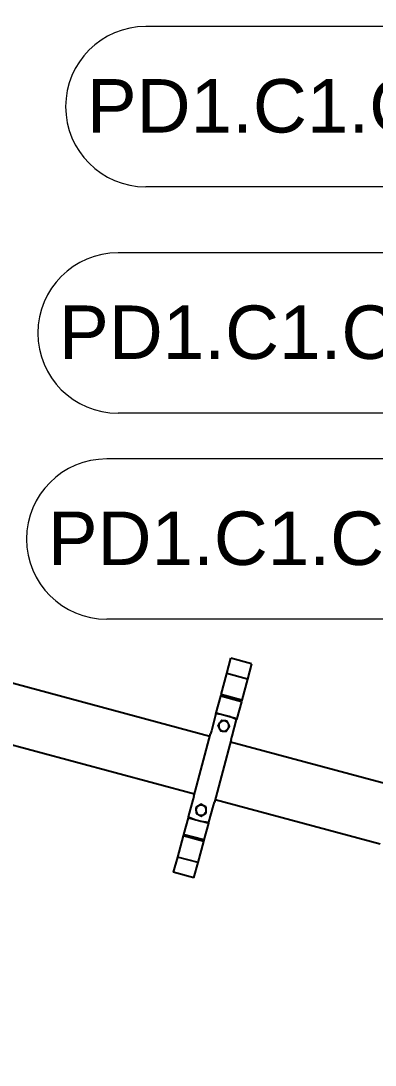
# Model space of a CAD drawing. Header units: millimetres. Extents: x 0 to 157650, y 0 to 89100.
# Drawn here: x 77633 to 80116, y 52001 to 59330 of the extents above; entities that cross this region are included whole.
import ezdxf

# ---------------------------------------------------------------- set-up
doc = ezdxf.new("R2010")
doc.units = ezdxf.units.MM
doc.header["$LTSCALE"] = 150
for name, color, linetype, lineweight in [('Hatch', 7, 'Continuous', 18), ('Symbol', 7, 'Continuous', 18), ('Visible', 7, 'Continuous', 25)]:
    doc.layers.add(name, color=color, linetype=linetype, lineweight=lineweight)
doc.styles.add('Note Text', font='arial.ttf')
pattern_1 = [(45, (0, 0), (-336.7596045400933, 336.7596045400933), [])]

# ---------------------------------------------------------------- blocks, each defined once
blk = doc.blocks.new('Balloon13')
at = {"layer": 'Symbol'}
for p, q in [((556.4221910584165, 399.7648569895206), (553.9604332350334, 399.1017216948696)), ((554.1826422464425, 398.6538119324748), (556.4221910584165, 399.7648569895206)), ((554.4048512578516, 398.20590217008), (556.4221910584165, 399.7648569895206)), ((553.9604332350334, 399.1017216948696), (554.4048512578516, 398.20590217008)), ((554.1826422464425, 398.6538119324748), (543.149920652578, 393.1804546530586)), ((539.8024011338418, 395.269742908456), (523.3910510660583, 395.269742908456)), ((539.8024011338418, 387.769742908456), (523.3910510660583, 387.769742908456))]:
    blk.add_line(p, q, dxfattribs=at)
at = {"layer": 'Symbol', "flags": 128}
blk.add_lwpolyline([(554.4048690795898, 398.2059097290039), (556.4221954345703, 399.7648620605469), (553.9604187011719, 399.1017150878906), (554.4048690795898, 398.2059097290039)], dxfattribs=at)
at = {"layer": 'Symbol'}
for centre, start, end in [((523.3910510660583, 391.519742908456), 90, 270), ((539.8024011338418, 391.519742908456), 270, 90)]:
    blk.add_arc(centre, 3.75, start, end, dxfattribs=at)
blk.add_solid([(554.4048690795898, 398.2059097290039), (556.4221954345703, 399.7648620605469), (553.9604187011719, 399.1017150878906), (554.4048690795898, 398.2059097290039)], dxfattribs=at)
at = {"layer": 'Symbol', "insert": (531.59672609995, 391.5407032729467), "char_height": 2.5, "attachment_point": 5, "style": 'Note Text'}
blk.add_mtext('PD1.C1.CV04', dxfattribs=at)
blk = doc.blocks.new('Balloon15')
at = {"layer": 'Symbol'}
for p, q in [((538.5029317317338, 384.6771269438959), (522.0915816639503, 384.6771269438959)), ((553.3281992624801, 376.8522104651105), (542.105143745033, 379.9370123936775)), ((553.460716065242, 377.3343300529576), (553.1956824597183, 376.3700908772636)), ((555.7387972017152, 376.1896264513015), (553.460716065242, 377.3343300529576)), ((538.5029317317338, 377.1771269438959), (522.0915816639503, 377.1771269438959)), ((553.3281992624801, 376.8522104651105), (555.7387972017152, 376.1896264513015)), ((553.1956824597183, 376.3700908772636), (555.7387972017152, 376.1896264513015))]:
    blk.add_line(p, q, dxfattribs=at)
at = {"layer": 'Symbol', "flags": 128}
blk.add_lwpolyline([(553.195686340332, 376.3700866699219), (555.7387924194336, 376.1896133422852), (553.4607315063477, 377.3343276977539), (553.195686340332, 376.3700866699219)], dxfattribs=at)
at = {"layer": 'Symbol'}
for centre, start, end in [((522.0915816639503, 380.9271269438959), 90, 270), ((538.5029317317338, 380.9271269438959), 270, 90)]:
    blk.add_arc(centre, 3.75, start, end, dxfattribs=at)
blk.add_solid([(553.195686340332, 376.3700866699219), (555.7387924194336, 376.1896133422852), (553.4607315063477, 377.3343276977539), (553.195686340332, 376.3700866699219)], dxfattribs=at)
at = {"layer": 'Symbol', "insert": (530.297256697842, 380.9480873083867), "char_height": 2.5, "attachment_point": 5, "style": 'Note Text'}
blk.add_mtext('PD1.C1.CV01', dxfattribs=at)
blk = doc.blocks.new('Balloon16')
at = {"layer": 'Symbol'}
for p, q in [((537.9770224592221, 375.035457046428), (521.5656723914385, 375.035457046428)), ((563.0610244024995, 374.9890479181329), (560.5148045421071, 375.1185254163473)), ((560.5148045421071, 375.1185254163473), (560.6608685705164, 374.1292502778722)), ((560.5878365563118, 374.6238878471098), (563.0610244024995, 374.9890479181329)), ((560.6608685705164, 374.1292502778722), (563.0610244024995, 374.9890479181329)), ((560.5878365563118, 374.6238878471098), (541.6791996414796, 371.8320743544895)), ((537.9770224592221, 367.535457046428), (521.5656723914385, 367.535457046428))]:
    blk.add_line(p, q, dxfattribs=at)
at = {"layer": 'Symbol', "flags": 128}
blk.add_lwpolyline([(560.6608581542969, 374.1292572021484), (563.0610275268555, 374.9890518188477), (560.5147933959961, 375.118522644043), (560.6608581542969, 374.1292572021484)], dxfattribs=at)
at = {"layer": 'Symbol'}
for centre, start, end in [((521.5656723914385, 371.285457046428), 90, 270), ((537.9770224592221, 371.285457046428), 270, 90)]:
    blk.add_arc(centre, 3.75, start, end, dxfattribs=at)
blk.add_solid([(560.6608581542969, 374.1292572021484), (563.0610275268555, 374.9890518188477), (560.5147933959961, 375.118522644043), (560.6608581542969, 374.1292572021484)], dxfattribs=at)
at = {"layer": 'Symbol', "insert": (529.7713474253303, 371.3064174109187), "char_height": 2.5, "attachment_point": 5, "style": 'Note Text'}
blk.add_mtext('PD1.C1.CV02', dxfattribs=at)

msp = doc.modelspace()

# ---------------------------------------------------------------- hatches: boundary and pattern name
at = {"layer": 'Hatch'}
h = msp.add_hatch(dxfattribs=at)
h.set_pattern_fill('ANSI31', color=256, scale=3810, style=0)
h.set_pattern_definition(pattern_1)
edge = h.paths.add_edge_path()
edge.add_line((82257.90893631011, 58771.06586063599), (82287.72046031109, 58767.70832631161))
edge.add_ellipse((46662.94927914884, 62779.96184395414), major_axis=(4012.253517642546, 35624.77118116224), ratio=1, start_angle=270, end_angle=282.1891456821518)
edge.add_ellipse((46662.94927855708, 62779.96184389155), major_axis=(-3600.000000062671, 35668.78887826465), ratio=1, start_angle=270, end_angle=270.4821088476081)
edge.add_ellipse((46662.9492791489, 62779.96184395414), major_axis=(-3900.000000000063, 35637.2347412085), ratio=1, start_angle=269.9999999999985, end_angle=300.2061361087498)
edge.add_ellipse((46662.94927914687, 62779.96184395256), major_axis=(-21300.00000012421, 28836.30524174159), ratio=1, start_angle=270, end_angle=273.4118728580993)
edge.add_line((74180.51090308634, 85758.34956530671), (74141.41535218859, 85758.34956530671))
edge.add_ellipse((46662.94927914895, 62779.96184395414), major_axis=(22978.38772135256, -27478.46607303963), ratio=1, start_angle=43.67065400195969, end_angle=90, ccw=False)
h = msp.add_hatch(dxfattribs=at)
h.set_pattern_fill('ANSI31', color=256, scale=3810, style=0)
h.set_pattern_definition(pattern_1)
edge = h.paths.add_edge_path()
edge.add_line((75989.09197072382, 42159.58709388264), (75952.4106119664, 42159.58709388264))
edge.add_ellipse((46662.94927914895, 62779.96184395408), major_axis=(-4008.925785350936, -35594.95630068315), ratio=1, start_angle=61.27960638677425, end_angle=90)
edge.add_line((82257.90557983212, 58771.03605860315), (82287.71710102195, 58767.67849931894))
edge.add_ellipse((46662.949279149, 62779.96184395408), major_axis=(30463.29758906604, -18899.99999999983), ratio=1, start_angle=2.8421709430404007e-13, end_angle=25.39031012699229, ccw=False)
edge.add_ellipse((46662.94927923882, 62779.96184389765), major_axis=(19199.99999987909, 30275.11354226485), ratio=1, start_angle=270.0000000000001, end_angle=270.56598760996, ccw=False)
edge.add_ellipse((46662.94927914807, 62779.96184395474), major_axis=(20620.37475007207, 29326.14269157576), ratio=1, start_angle=269.99999999999994, end_angle=272.73034773299247, ccw=False)

# ---------------------------------------------------------------- linework, layer by layer
at = {"layer": 'Visible', "color": 9, "true_color": 0xc0c0c0}
for p, q in [((78957.7040420011, 54307.38873953393), (73859.06213020682, 55679.28450486306)), ((78848.80951747006, 53902.68292968295), (73859.06213020682, 55245.27835589118)), ((79076.49325943438, 54748.86811280817), (79105.2803041815, 54855.85498205425)), ((79250.12848236725, 54816.88056382561), (79105.28030418149, 54855.85498205428)), ((79250.12848236725, 54816.88056382561), (79221.34143762013, 54709.89369457948)), ((79036.76319453157, 54601.21157855034), (79076.49325943436, 54748.86811280828)), ((79221.34143762015, 54709.89369457951), (79076.4932594344, 54748.86811280824)), ((79221.34143762015, 54709.89369457951), (79181.61137271735, 54562.23716032157)), ((79002.25180203638, 54472.95020720019), (79033.75148276104, 54590.01857085422)), ((79033.751482761, 54590.01857085423), (79036.76319453157, 54601.21157855028)), ((79178.59966094677, 54551.04415262552), (79033.75148276101, 54590.01857085423)), ((79181.61137271737, 54562.23716032157), (79036.76319453161, 54601.21157855028)), ((79178.59966094677, 54551.04415262552), (79147.0999802221, 54433.97578897149)), ((79181.61137271737, 54562.23716032157), (79178.5996609468, 54551.04415262552)), ((79000.2600036321, 54465.5477010621), (78968.51640265809, 54347.5728093483)), ((79000.2600036321, 54465.5477010621), (79002.25180203635, 54472.95020720021)), ((79002.25180203638, 54472.95020720019), (79147.09998022213, 54433.97578897147)), ((79113.36458084383, 54308.59839111955), (79145.10818181785, 54426.57328283335)), ((79147.09998022209, 54433.97578897149), (79145.10818181785, 54426.57328283337)), ((78844.0784262756, 53885.09985926183), (78962.43513319535, 54324.97180995495)), ((78968.51640265815, 54347.5728093483), (78962.43513319535, 54324.97180995495)), ((79107.2833113811, 54285.99739172625), (78988.92660446136, 53846.12544103312)), ((80261.3376456729, 53956.61897547558), (79102.55222018684, 54268.41432130521)), ((79107.2833113811, 54285.99739172625), (79113.36458084392, 54308.5983911196)), ((78844.0784262756, 53885.09985926183), (78837.9971568128, 53862.49885986848)), ((78837.99715681275, 53862.4988598685), (78806.25355583875, 53744.5239681547)), ((78951.10173402452, 53705.54954992599), (78982.84533499852, 53823.5244416398)), ((78982.84533499856, 53823.52444163977), (78988.92660446136, 53846.12544103312)), ((80152.44312114194, 53551.91316562456), (78993.6576956558, 53863.70851145426)), ((78804.26175743453, 53737.12146201648), (78772.76207670981, 53620.05309836245)), ((78806.2535558388, 53744.52396815468), (78804.26175743455, 53737.12146201652)), ((78804.26175743453, 53737.12146201648), (78949.10993562029, 53698.14704378782)), ((78917.61025489558, 53581.07868013381), (78949.10993562025, 53698.1470437879)), ((78949.10993562032, 53698.14704378783), (78951.10173402456, 53705.54954992594)), ((78769.75036493933, 53608.86009066645), (78730.02030003654, 53461.20355640839)), ((78772.76207670981, 53620.05309836247), (78769.7503649393, 53608.86009066644)), ((78914.59854312503, 53569.8856724377), (78769.75036493929, 53608.86009066642)), ((78917.61025489558, 53581.07868013381), (78772.76207670977, 53620.05309836254)), ((78914.59854312503, 53569.8856724377), (78917.61025489558, 53581.07868013375)), ((78874.86847822228, 53422.22913817967), (78914.59854312506, 53569.88567243767)), ((78730.02030003651, 53461.20355640839), (78701.23325528933, 53354.21668716231)), ((78874.86847822228, 53422.22913817967), (78730.02030003653, 53461.20355640833)), ((78846.08143347506, 53315.24226893355), (78874.86847822224, 53422.22913817967)), ((78846.08143347506, 53315.24226893355), (78701.2332552893, 53354.21668716227))]:
    msp.add_line(p, q, dxfattribs=at)
for centre, radius, start, end in [((46662.94927914889, 62779.96184395414), 35819.99999999996, 353.574119206696, 39.90346520473611), ((46662.94927914889, 62779.96184395414), 35849.99999999996, 353.5741192066959, 39.86338270331465), ((46662.94927914889, 62779.96184395414), 35819.99999999996, 324.8536776223305, 353.5740712355561), ((46662.94927914889, 62779.96184395414), 35849.99999999997, 324.8874257656135, 353.5740712355561), ((78975.68086882835, 54085.54862549403), 380.7931607845472, 63.58096970609018, 86.29914460680833), ((79055.18868201492, 54381.038908993), 35.99999999999996, 145.5886278100264, 205.5886278100292), ((79055.18868201492, 54381.038908993), 35.99999999999996, 85.58862781002756, 145.5886278100264), ((79055.18868201492, 54381.038908993), 35.99999999999996, 25.58862781003655, 85.58862781002887), ((79055.18868201492, 54381.038908993), 35.99999999999996, 325.5886278100264, 25.58862781002918), ((79055.18868201492, 54381.038908993), 35.99999999999996, 205.5886278100365, 265.5886278100289), ((79055.18868201492, 54381.038908993), 35.99999999999995, 265.5886278100276, 325.5886278100264), ((78896.17305564179, 53790.05834199509), 35.99999999999996, 121.3211807082917, 181.3211807082803), ((78896.17305564179, 53790.05834199509), 35.99999999999996, 61.32118070827094, 121.3211807082772), ((78896.17305564179, 53790.05834199509), 35.99999999999996, 1.32118070826349, 61.32118070827094), ((78975.68086882835, 54085.54862549403), 380.7931607845473, 243.5809697060901, 266.2991446068083), ((78896.17305564179, 53790.05834199509), 35.99999999999996, 181.3211807082635, 241.3211807082709), ((78896.17305564179, 53790.05834199509), 35.99999999999996, 241.3211807082709, 301.3211807082773), ((78896.17305564179, 53790.05834199509), 35.99999999999996, 301.3211807082918, 1.321180708280361)]:
    msp.add_arc(centre, radius, start, end, dxfattribs=at)
for points, weights in [([(79025.48863355331, 54401.38361644671), (79020.03728562083, 54393.42551244624), (79013.74261122831, 54384.23628547245)], [1, 1.048188158588592, 1.019815418649319]), ([(79013.74261122831, 54384.23628547245), (79018.5533780325, 54374.1903240531), (79022.71962429663, 54365.49026625846)], [1.019815418649315, 1.048188158588583, 1]), ([(79037.23465587829, 54418.53094742097), (79030.93998148578, 54409.34172044719), (79025.48863355331, 54401.38361644671)], [1.019815418649313, 1.048188158588575, 1]), ([(79057.95769127159, 54416.93225918125), (79048.34009707498, 54417.67421297541), (79037.23465587829, 54418.53094742097)], [1, 1.048188158588583, 1.019815418649316]), ([(79078.6807266649, 54415.33357094152), (79067.5752854682, 54416.19030538709), (79057.95769127159, 54416.93225918125)], [1.019815418649319, 1.048188158588589, 1]), ([(79087.65773973321, 54396.58755172753), (79083.49149346909, 54405.28760952217), (79078.6807266649, 54415.33357094152)], [1, 1.048188158588594, 1.019815418649321]), ([(79096.63475280153, 54377.84153251354), (79091.82398599734, 54387.8874939329), (79087.65773973321, 54396.58755172753)], [1.019815418649322, 1.048188158588595, 1]), ([(79022.71962429663, 54365.49026625846), (79026.88587056076, 54356.79020846383), (79031.69663736495, 54346.74424704447)], [1, 1.04818815858857, 1.019815418649311]), ([(79031.69663736495, 54346.74424704447), (79042.80207856164, 54345.88751259891), (79052.41967275826, 54345.14555880475)], [1.01981541864932, 1.048188158588594, 1]), ([(79052.41967275826, 54345.14555880475), (79062.03726695487, 54344.40360501059), (79073.14270815156, 54343.54687056502)], [1, 1.048188158588593, 1.019815418649321]), ([(79073.14270815156, 54343.54687056502), (79079.43738254407, 54352.73609753881), (79084.88873047654, 54360.69420153929)], [1.019815418649313, 1.048188158588573, 1]), ([(79084.88873047654, 54360.69420153929), (79090.34007840903, 54368.65230553976), (79096.63475280153, 54377.84153251354)], [1, 1.048188158588568, 1.019815418649311]), ([(78877.4589975564, 53820.81194389757), (78869.21859476226, 53815.79752714647), (78859.70339721945, 53810.00737742434)], [1, 1.048188158588594, 1.019815418649321]), ([(78859.70339721945, 53810.00737742434), (78859.96021519913, 53798.87189976917), (78860.18262609367, 53789.22829323648)], [1.019815418649319, 1.048188158588589, 1]), ([(78895.21459789335, 53831.61651037079), (78885.69940035055, 53825.82636064867), (78877.4589975564, 53820.81194389757)], [1.019815418649322, 1.048188158588595, 1]), ([(78913.44942710453, 53821.64199265617), (78904.98661341585, 53826.27118243775), (78895.21459789335, 53831.61651037079)], [1, 1.048188158588568, 1.019815418649311]), ([(78931.6842563157, 53811.66747494154), (78921.9122407932, 53817.01280287458), (78913.44942710453, 53821.64199265617)], [1.019815418649313, 1.048188158588573, 1]), ([(78932.16348518991, 53790.88839075367), (78931.94107429536, 53800.53199728637), (78931.6842563157, 53811.66747494154)], [1, 1.048188158588593, 1.019815418649321]), ([(78860.18262609367, 53789.22829323648), (78860.40503698822, 53779.58468670378), (78860.66185496788, 53768.44920904863)], [1, 1.048188158588583, 1.019815418649316]), ([(78860.66185496788, 53768.44920904863), (78870.43387049036, 53763.10388111558), (78878.89668417905, 53758.474691334)], [1.019815418649313, 1.048188158588575, 1]), ([(78878.89668417905, 53758.474691334), (78887.35949786774, 53753.84550155241), (78897.13151339022, 53748.50017361937)], [1, 1.048188158588592, 1.019815418649319]), ([(78897.13151339022, 53748.50017361937), (78906.64671093304, 53754.29032334149), (78914.88711372718, 53759.30474009259)], [1.019815418649315, 1.048188158588583, 1]), ([(78914.88711372718, 53759.30474009259), (78923.12751652132, 53764.3191568437), (78932.64271406413, 53770.10930656582)], [1, 1.04818815858857, 1.019815418649311]), ([(78932.64271406413, 53770.10930656582), (78932.38589608447, 53781.24478422099), (78932.16348518991, 53790.88839075367)], [1.01981541864932, 1.048188158588594, 1])]:
    msp.add_rational_spline(points, weights, degree=2, dxfattribs=at)

# ---------------------------------------------------------------- block references
at = {"layer": 'Symbol', "xscale": 150, "yscale": 150, "zscale": 150}
for name in ['Balloon13', 'Balloon15', 'Balloon16']:
    msp.add_blockref(name, (0, 0), dxfattribs=at)

doc.saveas('drawing.dxf')
